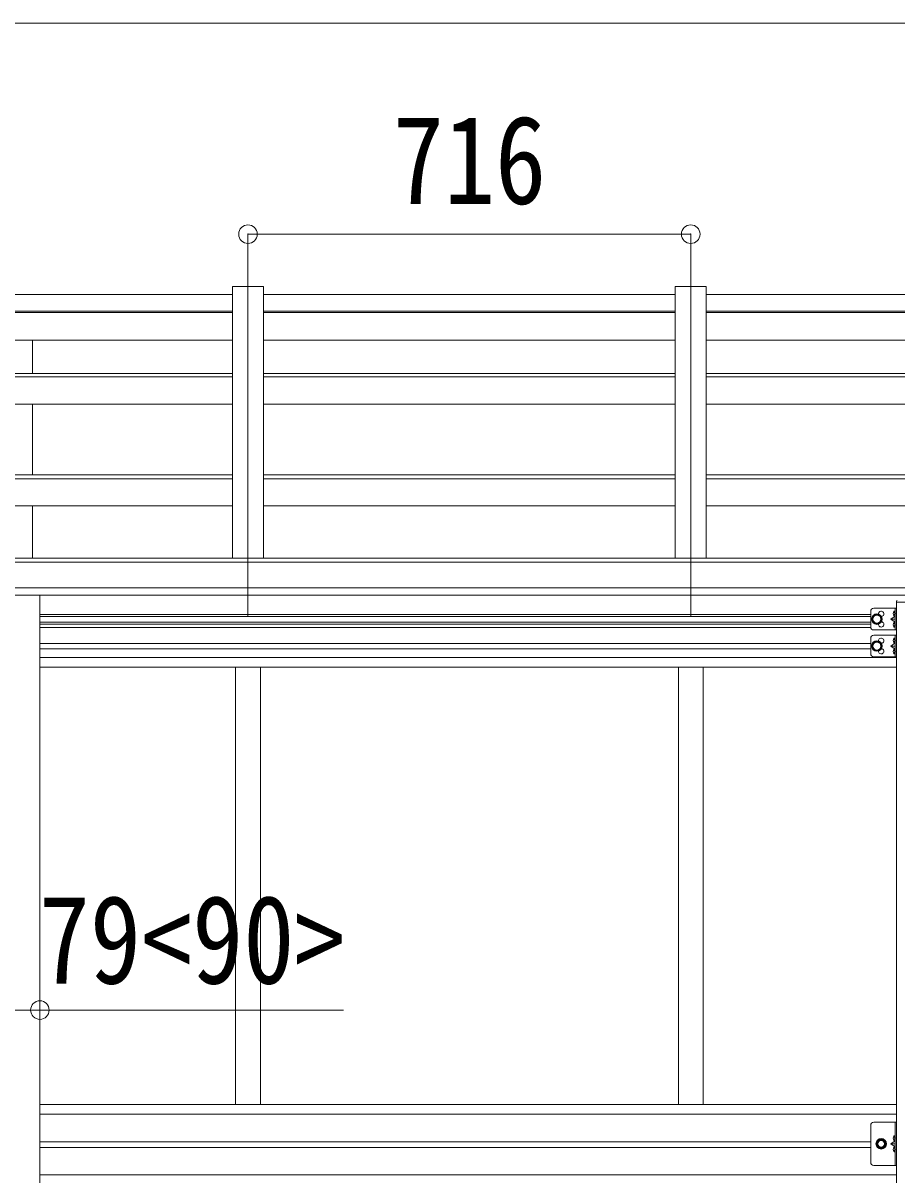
# Model space of a CAD drawing. Units: millimetres at full size, sheet at 1:30; details may follow other scales. Extents: x -8385 to 8479, y -5853 to 5787.
# Drawn here: x 3166 to 4580, y 781 to 2644 of the extents above; entities that cross this region are included whole.
import ezdxf
from ezdxf.enums import TextEntityAlignment as Align

# ---------------------------------------------------------------- set-up
doc = ezdxf.new("R2010")
doc.units = ezdxf.units.MM
doc.header["$LTSCALE"] = 30
doc.header["$PDMODE"] = 32
doc.header["$PDSIZE"] = 30
for name, color, linetype, lineweight in [('0-1_本体', 4, 'Continuous', 9), ('0-8_PARTS2', 2, 'Continuous', 9), ('0-A_寸法', 6, 'Continuous', 9), ('1-1_GLASS', 4, 'Continuous', 9), ('1-2_GLASS_SEAL', 7, 'Continuous', 9)]:
    doc.layers.add(name, color=color, linetype=linetype, lineweight=lineweight)
doc.styles.add('ＭＳ ゴシック', font='')
doc.styles.get('ＭＳ ゴシック').set_extended_font_data('MS Gothic')

msp = doc.modelspace()

# ---------------------------------------------------------------- linework, layer by layer
at = {"layer": '0-1_本体'}
for p, q in [((3505.08, 2218.34), (3505.08, 1779.04)), ((3555.08, 2218.34), (3505.08, 2218.34)), ((3555.08, 2218.34), (3555.08, 1779.04)), ((4221.08, 2218.34), (4221.08, 1779.04)), ((4271.08, 2218.34), (4221.08, 2218.34)), ((4271.08, 2218.34), (4271.08, 1779.04)), ((2839.08, 2205.34), (3505.08, 2205.34)), ((3555.08, 2205.34), (4221.08, 2205.34)), ((4271.08, 2205.34), (4937.08, 2205.34)), ((2839.08, 2178.62), (3505.08, 2178.62)), ((2839.08, 2176.04), (3505.08, 2176.04)), ((3555.08, 2178.62), (4221.08, 2178.62)), ((3555.08, 2176.04), (4221.08, 2176.04)), ((4271.08, 2178.62), (4937.08, 2178.62)), ((4271.08, 2176.04), (4937.08, 2176.04)), ((2839.08, 2131.3), (3505.08, 2131.3)), ((3181.58, 2077.57), (3181.58, 2131.3)), ((3555.08, 2131.3), (4221.08, 2131.3)), ((4271.08, 2131.3), (4937.08, 2131.3)), ((2839.08, 2077.57), (3505.08, 2077.57)), ((2839.08, 2072.01), (3505.08, 2072.01)), ((3555.08, 2077.57), (4221.08, 2077.57)), ((3555.08, 2072.01), (4221.08, 2072.01)), ((4271.08, 2077.57), (4937.08, 2077.57)), ((4271.08, 2072.01), (4937.08, 2072.01)), ((2839.08, 2028.01), (3505.08, 2028.01)), ((3181.58, 1913.92), (3181.58, 2028.01)), ((3555.08, 2028.01), (4221.08, 2028.01)), ((4271.08, 2028.01), (4937.08, 2028.01)), ((2839.08, 1913.92), (3505.08, 1913.92)), ((2839.08, 1907.12), (3505.08, 1907.12)), ((3555.08, 1913.92), (4221.08, 1913.92)), ((3555.08, 1907.12), (4221.08, 1907.12)), ((4271.08, 1913.92), (4937.08, 1913.92)), ((4271.08, 1907.12), (4937.08, 1907.12)), ((2839.08, 1863.57), (3505.08, 1863.57)), ((3181.58, 1779.04), (3181.58, 1863.57)), ((3555.08, 1863.57), (4221.08, 1863.57)), ((4271.08, 1863.57), (4937.08, 1863.57)), ((7103.58, 1772.34), (2104.58, 1772.34)), ((7080.08, 1779.04), (2128.08, 1779.04)), ((2104.58, 1731.12), (7103.58, 1731.12)), ((7103.58, 1719.27), (2104.58, 1719.34)), ((3193.58, 1719.18), (3193.58, -1123.23))]:
    msp.add_line(p, q, dxfattribs=at)
at = {"layer": '0-8_PARTS2'}
for p, q in [((3530.08, 1684.33), (3530.08, 2228.18)), ((4246.08, 1684.33), (4246.08, 2228.18))]:
    msp.add_line(p, q, dxfattribs=at)
at = {"layer": '0-A_寸法'}
for p, q in [((2078.09, 2644.34), (7130.08, 2644.34)), ((3530.08, 2302.9), (3530.08, 2185.29)), ((3530.08, 2302.9), (4246.08, 2302.9)), ((4246.08, 2302.9), (4246.08, 2185.29))]:
    msp.add_line(p, q, dxfattribs=at)
msp.add_lwpolyline([(3114.58, 1048.06), (3193.58, 1048.06), (3684.77, 1048.06)], dxfattribs=at)
for p in [(3530.08, 2302.9), (4246.08, 2302.9), (3193.58, 1048.06)]:
    msp.add_point(p, dxfattribs=at)
at = {"layer": '1-1_GLASS'}
for p, q in [((4579.08, 1707.24), (4579.08, -823.49)), ((3193.58, 1688.02), (4537.08, 1688.02)), ((3193.58, 1684.52), (4537.08, 1684.52)), ((3193.58, 1675.52), (4537.08, 1675.52)), ((3193.58, 1672.02), (4537.08, 1672.02)), ((4537.08, 1667.02), (3193.58, 1667.02)), ((3193.58, 1641.02), (4537.08, 1641.02)), ((3193.58, 1632.02), (4537.08, 1632.02)), ((3193.58, 1618.52), (4579.08, 1618.52)), ((3193.58, 1602.52), (4579.08, 1602.52)), ((3510.08, 1602.52), (3510.08, 895.52)), ((3550.08, 1602.52), (3550.08, 895.52)), ((4226.08, 1602.52), (4226.08, 895.52)), ((4266.08, 1602.52), (4266.08, 895.52)), ((3193.58, 895.52), (4579.08, 895.52)), ((3193.58, 879.52), (4579.08, 879.52)), ((3193.58, 835.02), (4537.08, 835.02)), ((4537.08, 826.02), (3193.58, 826.02)), ((3193.58, 781.52), (4579.08, 781.52))]:
    msp.add_line(p, q, dxfattribs=at)
at = {"layer": '1-2_GLASS_SEAL'}
for p, q in [((4542.08, 1697.82), (4579.08, 1697.82)), ((4576.58, 1697.82), (4576.58, 1662.82)), ((4578.58, 1709.03), (4578.58, 1707.53)), ((4578.58, 1707.53), (4629.58, 1707.53)), ((4579.08, 1697.82), (4579.08, 1662.82)), ((4537.08, 1692.82), (4537.08, 1667.82)), ((4576.58, 1680.32), (4569.58, 1680.32)), ((4576.08, 1693.32), (4575.28, 1693.17)), ((4576.08, 1685.32), (4575.28, 1685.46)), ((4576.08, 1685.32), (4576.58, 1685.4)), ((4542.08, 1662.82), (4579.08, 1662.82)), ((4576.08, 1675.32), (4575.28, 1675.17)), ((4576.08, 1667.32), (4575.28, 1667.46)), ((4576.08, 1667.32), (4576.58, 1667.4)), ((4537.08, 1649.32), (4537.08, 1624.32)), ((4542.08, 1654.32), (4579.08, 1654.32)), ((4576.08, 1649.82), (4575.28, 1649.67)), ((4576.08, 1641.82), (4575.28, 1641.96)), ((4576.08, 1641.82), (4576.58, 1641.9)), ((4576.58, 1654.32), (4576.58, 1619.32)), ((4579.08, 1654.32), (4579.08, 1619.32)), ((4576.58, 1636.82), (4569.58, 1636.82)), ((4576.08, 1631.82), (4575.28, 1631.67)), ((4576.08, 1623.82), (4575.28, 1623.96)), ((4576.08, 1623.82), (4576.58, 1623.9)), ((4542.08, 1619.32), (4579.08, 1619.32)), ((4537.08, 801.82), (4537.08, 861.82)), ((4542.08, 866.82), (4579.08, 866.82)), ((4576.58, 866.82), (4576.58, 796.82)), ((4576.08, 844.82), (4575.28, 844.67)), ((4576.58, 836.82), (4569.58, 831.82)), ((4576.58, 831.82), (4569.58, 831.82)), ((4576.58, 826.82), (4569.58, 831.82)), ((4576.08, 836.82), (4575.28, 836.96)), ((4576.08, 826.82), (4575.28, 826.67)), ((4576.08, 836.82), (4576.58, 836.9)), ((4576.08, 818.82), (4575.28, 818.96)), ((4576.08, 818.82), (4576.58, 818.9))]:
    msp.add_line(p, q, dxfattribs=at)
for points in [[(4547.08, 1672.81), (4553.58, 1676.56), (4553.58, 1684.07), (4547.08, 1687.82), (4540.58, 1684.07), (4540.58, 1676.56)], [(4547.08, 1629.31), (4553.58, 1633.06), (4553.58, 1640.57), (4547.08, 1644.32), (4540.58, 1640.57), (4540.58, 1633.06)], [(4561.59, 831.82), (4557.84, 825.32), (4550.33, 825.32), (4546.58, 831.82), (4550.33, 838.32), (4557.84, 838.32)]]:
    msp.add_lwpolyline(points, close=True, dxfattribs=at)
for points in [[(4576.58, 1685.32), (4569.58, 1680.32), (4576.58, 1675.32)], [(4576.97, 1689.32), (4576.34, 1690.5), (4574.1, 1691.62)], [(4576.97, 1689.32), (4576.34, 1688.13), (4574.1, 1687.02)], [(4576.08, 1685.32), (4576.08, 1693.32), (4576.58, 1693.23), (4576.58, 1685.4)], [(4576.97, 1671.32), (4576.34, 1672.5), (4574.1, 1673.62)], [(4576.97, 1671.32), (4576.34, 1670.13), (4574.1, 1669.02)], [(4576.08, 1667.32), (4576.08, 1675.32), (4576.58, 1675.23), (4576.58, 1667.4)], [(4576.58, 1641.82), (4569.58, 1636.82), (4576.58, 1631.82)], [(4576.97, 1645.82), (4576.34, 1647), (4574.1, 1648.12)], [(4576.97, 1645.82), (4576.34, 1644.63), (4574.1, 1643.52)], [(4576.08, 1641.82), (4576.08, 1649.82), (4576.58, 1649.73), (4576.58, 1641.9)], [(4576.97, 1627.82), (4576.34, 1629), (4574.1, 1630.12)], [(4576.97, 1627.82), (4576.34, 1626.63), (4574.1, 1625.52)], [(4576.08, 1623.82), (4576.08, 1631.82), (4576.58, 1631.73), (4576.58, 1623.9)], [(4542.08, 796.82), (4579.08, 796.82), (4579.08, 866.82)], [(4576.97, 840.82), (4576.34, 842), (4574.1, 843.12)], [(4576.97, 840.82), (4576.34, 839.63), (4574.1, 838.52)], [(4576.08, 836.82), (4576.08, 844.82), (4576.58, 844.73), (4576.58, 836.9)], [(4576.97, 822.82), (4576.34, 824), (4574.1, 825.12)], [(4576.97, 822.82), (4576.34, 821.63), (4574.1, 820.52)], [(4576.08, 818.82), (4576.08, 826.82), (4576.58, 826.73), (4576.58, 818.9)]]:
    msp.add_lwpolyline(points, dxfattribs=at)
for centre, radius in [((4547.08, 1680.32), 8.5), ((4547.08, 1680.32), 7.5), ((4547.08, 1680.32), 6.5), ((4547.08, 1636.82), 8.5), ((4547.08, 1636.82), 7.5), ((4547.08, 1636.82), 6.5), ((4554.08, 831.82), 8.5), ((4554.08, 831.82), 7.5), ((4554.08, 831.82), 6.5), ((4554.08, 831.82), 5.5)]:
    msp.add_circle(centre, radius, dxfattribs=at)
for centre, radius, start, end in [((4542.08, 1692.82), 5, 90, 180), ((4580.08, 1709.03), 1.5, 90, 180), ((4554.08, 1688.82), 4.25, 274.76077, 186.29431), ((4580.18, 1689.32), 6.5, 147.94412, 212.05588), ((4575.44, 1692.29), 0.9, 100, 147.94412), ((4575.44, 1686.34), 0.9, 212.05588, 260), ((4542.08, 1667.82), 5, 180, 270), ((4554.08, 1671.82), 4.25, 173.70569, 85.23923), ((4580.18, 1671.32), 6.5, 147.94412, 212.05588), ((4575.44, 1674.29), 0.9, 100, 147.94412), ((4575.44, 1668.34), 0.9, 212.05588, 260), ((4542.08, 1649.32), 5, 90, 180), ((4554.08, 1645.32), 4.25, 274.76077, 186.29431), ((4580.18, 1645.82), 6.5, 147.94412, 212.05588), ((4575.44, 1648.79), 0.9, 100, 147.94412), ((4575.44, 1642.84), 0.9, 212.05588, 260), ((4542.08, 1624.32), 5, 180, 270), ((4554.08, 1628.32), 4.25, 173.70569, 85.23923), ((4580.18, 1627.82), 6.5, 147.94412, 212.05588), ((4575.44, 1630.79), 0.9, 100, 147.94412), ((4575.44, 1624.84), 0.9, 212.05588, 260), ((4542.08, 861.82), 5, 90, 180), ((4580.18, 840.82), 6.5, 147.94412, 212.05588), ((4575.44, 843.79), 0.9, 100, 147.94412), ((4580.18, 822.82), 6.5, 147.94412, 212.05588), ((4575.44, 837.84), 0.9, 212.05588, 260), ((4575.44, 825.79), 0.9, 100, 147.94412), ((4542.08, 801.82), 5, 180, 270), ((4575.44, 819.84), 0.9, 212.05588, 260)]:
    msp.add_arc(centre, radius, start, end, dxfattribs=at)

# ---------------------------------------------------------------- texts
at = {"layer": '0-A_寸法', "color": 7, "style": 'ＭＳ ゴシック', "width": 0.85}
for s, p in [('716', (3764.33, 2308.9)), ('79<90>', (3191.67, 1048.06))]:
    msp.add_text(s, height=143, dxfattribs=at).set_placement(p, align=Align.BOTTOM_LEFT)

doc.saveas('drawing.dxf')
